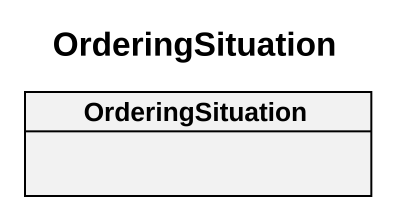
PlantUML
@startuml
title OrderingSituation
hide circle
hide empty members
class OrderingSituation
@enduml
